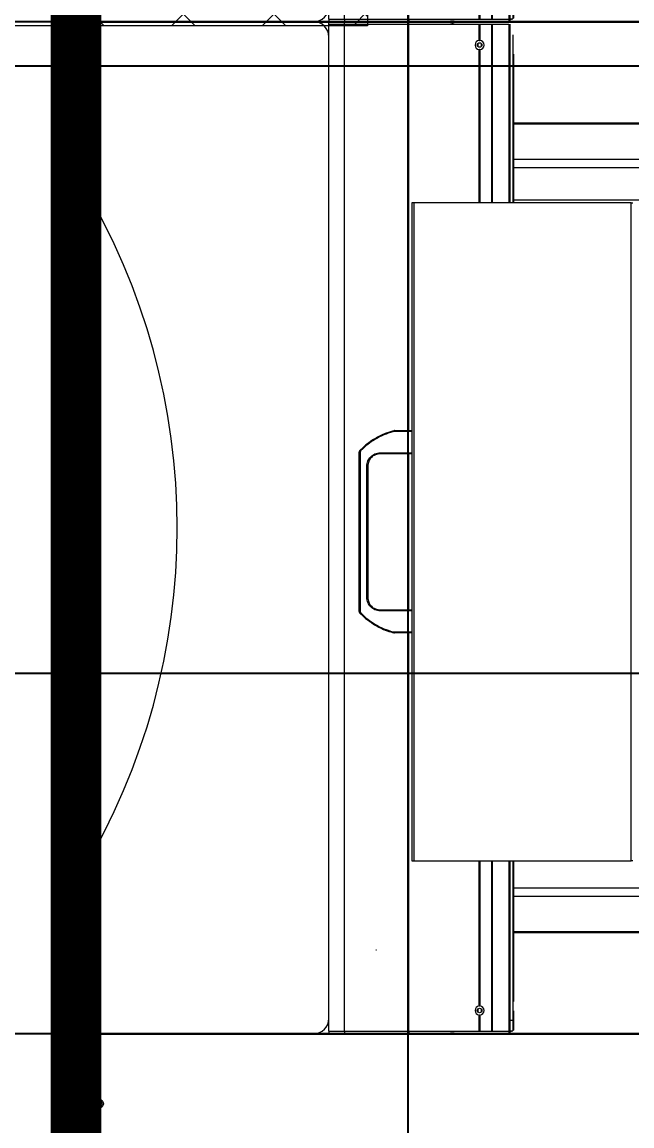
# Model space of a CAD drawing. Header units: centimetres. Extents: x 405564 to 502064, y 46284 to 60634.
# Drawn here: x 457321.6 to 457381.9, y 54157.8 to 54266.9 of the extents above; entities that cross this region are included whole.
import ezdxf
from ezdxf import colors
from ezdxf.entities.mleader import LeaderData, LeaderLine
from ezdxf.math import Vec2, Vec3
from ezdxf.xclip import XClip

# ---------------------------------------------------------------- set-up
doc = ezdxf.new("R2010")
doc.units = ezdxf.units.CM
doc.header["$XCLIPFRAME"] = 0
doc.linetypes.add('3+1_3b$0$DASHED', pattern=[0.25, 0.125, -0.125])
for name, color, linetype in [('---___EB_draft03_cihazlar', 8, 'Continuous'), ('0-KRCN-ASMATAVAN-130426', 8, 'Continuous'), ('AS_DUV', 8, 'Continuous'), ('AS_PYZ_BINA', 8, 'Continuous')]:
    doc.layers.add(name, color=color, linetype=linetype)
for name, color, linetype, lineweight in [('0-KRCN-AYDINLATMA-130426', 8, 'Continuous', 9), ('0-KRCN-MİMARİ-220526', 8, 'Continuous', 9), ('OL_Ic', 8, 'Continuous', 9)]:
    doc.layers.add(name, color=color, linetype=linetype, lineweight=lineweight)
doc.styles.add('Normal_ITL', font='swissi.ttf')
doc.styles.add('TAHOMA', font='tahoma.ttf')

# ---------------------------------------------------------------- blocks, each defined once
blk = doc.blocks.new('50W 60x60 cm  SIVA ALTI LED ARMATÜR')
at = {"layer": '0-KRCN-AYDINLATMA-130426'}
h = blk.add_hatch(dxfattribs=at)
h.set_pattern_fill('ANSI37', color=256, scale=0.2)
h.paths.add_polyline_path([(-2.6, 2.594), (2.6, 2.594), (2.6, -2.606), (-2.6, -2.606)])
for points in [[(-3, 2.994), (3, 2.994), (3, -3.007), (-3, -3.007)], [(-2.6, 2.594), (2.6, 2.594), (2.6, -2.606), (-2.6, -2.606)]]:
    blk.add_lwpolyline(points, close=True, dxfattribs=at)
at = {"layer": '0-KRCN-AYDINLATMA-130426', "insert": (-2.35, 2.344), "char_height": 1.5, "attachment_point": 1, "style": 'TAHOMA'}
blk.add_mtext_dynamic_manual_height_columns('{\\fTahoma|b0|i0|c162|p34;50W}', width=1.5, gutter_width=1.25, heights=[0], dxfattribs=at)
blk = doc.blocks.new('G$C27E741DA')
at = {"layer": '0-KRCN-AYDINLATMA-130426', "xscale": 10, "yscale": 10, "zscale": 10}
blk.add_blockref('50W 60x60 cm  SIVA ALTI LED ARMATÜR', (19265.66, 7158.56), dxfattribs=at)
blk = doc.blocks.new('BölgeselLehimlemeMakinesi')
at = {"layer": '---___EB_draft03_cihazlar', "linetype": 'Continuous', "lineweight": 18}
for p, q in [((274486.57, -40529.94), (274486.57, -40543.44)), ((274487.47, -40529.94), (274487.47, -40543.44)), ((274486.37, -40544.09), (274486.37, -40534.99)), ((274486.37, -40535.24), (274486.57, -40535.24)), ((274486.57, -40535.24), (274486.57, -40536.59)), ((274486.37, -40536.59), (274486.57, -40536.59)), ((274486.37, -40536.69), (274486.57, -40536.69)), ((274486.37, -40537.7), (274486.57, -40537.7)), ((274486.37, -40537.79), (274486.57, -40537.79)), ((274486.37, -40538.69), (274486.57, -40538.69)), ((274486.57, -40537.79), (274486.57, -40538.69)), ((274486.37, -40540.19), (274486.57, -40540.19)), ((274486.57, -40541.09), (274486.57, -40540.19)), ((274486.37, -40541.09), (274486.57, -40541.09)), ((274486.37, -40541.19), (274486.57, -40541.19)), ((274486.37, -40542.2), (274486.57, -40542.2)), ((274486.37, -40542.29), (274486.57, -40542.29)), ((274486.57, -40543.64), (274486.57, -40542.29)), ((274374.07, -40544.09), (274486.37, -40544.09)), ((274486.37, -40543.64), (274486.57, -40543.64)), ((274486.37, -40543.94), (274486.57, -40543.94)), ((274487.47, -40543.44), (274486.57, -40543.44)), ((274486.57, -40543.94), (274486.57, -40543.64)), ((274486.57, -40543.94), (274487.47, -40543.94)), ((274487.47, -40543.94), (274487.47, -40543.44))]:
    blk.add_line(p, q, dxfattribs=at)
at = {"layer": '---___EB_draft03_cihazlar'}
blk.add_line((274318.72, -40544.09), (274486.57, -40544.09), dxfattribs=at)
at = {"layer": '---___EB_draft03_cihazlar', "color": 1, "const_width": 5}
blk.add_lwpolyline([(274486.57, -40164.09), (274486.57, -40544.09)], dxfattribs=at)
at = {"layer": '---___EB_draft03_cihazlar', "color": 1, "linetype": '3+1_3b$0$DASHED', "ltscale": 150}
blk.add_lwpolyline([(274241.57, -40164.09), (274561.57, -40164.09), (274561.57, -40544.09), (274241.57, -40544.09), (274241.57, -40164.09)], dxfattribs=at)
at = {"layer": '---___EB_draft03_cihazlar', "color": 1}
blk.add_lwpolyline([(274316.57, -40164.09), (274486.57, -40164.09), (274486.57, -40544.09), (274316.57, -40544.09), (274316.57, -40164.09)], dxfattribs=at)
at = {"layer": '---___EB_draft03_cihazlar', "linetype": 'Continuous', "lineweight": 18, "flags": 128}
blk.add_lwpolyline([(274487.64, -40535.97), (274487.69, -40535.96), (274487.74, -40535.96)], dxfattribs=at)
at = {"layer": '---___EB_draft03_cihazlar', "linetype": 'Continuous', "lineweight": 18}
for radius in [0.448, 0.298]:
    blk.add_circle((274484.32, -40537.19), radius, dxfattribs=at)
for centre, start, end in [((274487.72, -40536.21), 130.4148, 180), ((274487.72, -40539.17), 180, 232.4393)]:
    blk.add_arc(centre, 0.25, start, end, dxfattribs=at)
for points, knots in [([(274487.72, -40536.82), (274487.71, -40536.82), (274487.69, -40536.82), (274487.65, -40536.81), (274487.59, -40536.79), (274487.53, -40536.73), (274487.48, -40536.64), (274487.47, -40536.52), (274487.47, -40536.39), (274487.47, -40536.27), (274487.48, -40536.16), (274487.51, -40536.08), (274487.55, -40536.02), (274487.6, -40535.99), (274487.65, -40535.97), (274487.69, -40535.96), (274487.71, -40535.96), (274487.72, -40535.96)], [0, 0, 0, 0, 0.012127, 0.037648, 0.071045, 0.125807, 0.236787, 0.367913, 0.499865, 0.629343, 0.759133, 0.823969, 0.890388, 0.936262, 0.965728, 0.989562, 1, 1, 1, 1]), ([(274487.72, -40538.56), (274487.71, -40538.56), (274487.68, -40538.55), (274487.63, -40538.53), (274487.58, -40538.47), (274487.53, -40538.37), (274487.49, -40538.22), (274487.47, -40537.99), (274487.47, -40537.73), (274487.47, -40537.44), (274487.48, -40537.23), (274487.51, -40537.07), (274487.55, -40536.96), (274487.6, -40536.88), (274487.65, -40536.84), (274487.69, -40536.83), (274487.71, -40536.82), (274487.72, -40536.82)], [0, 0, 0, 0, 0.020965, 0.043244, 0.079618, 0.141435, 0.225377, 0.309752, 0.499938, 0.629677, 0.759166, 0.82499, 0.890415, 0.936278, 0.965737, 0.989565, 1, 1, 1, 1]), ([(274487.72, -40539.42), (274487.71, -40539.42), (274487.69, -40539.42), (274487.65, -40539.41), (274487.59, -40539.39), (274487.53, -40539.33), (274487.49, -40539.24), (274487.47, -40539.12), (274487.47, -40538.99), (274487.47, -40538.86), (274487.48, -40538.76), (274487.51, -40538.68), (274487.55, -40538.62), (274487.6, -40538.58), (274487.65, -40538.56), (274487.69, -40538.56), (274487.71, -40538.56), (274487.72, -40538.56)], [0, 0, 0, 0, 0.012126, 0.037645, 0.071039, 0.125795, 0.236765, 0.368171, 0.499853, 0.629614, 0.759124, 0.824958, 0.8904, 0.936267, 0.965731, 0.989563, 1, 1, 1, 1])]:
    blk.add_open_spline(points, degree=3, knots=knots, dxfattribs=at)
blk = doc.blocks.new('THTWorkStation1M')
at = {"layer": '---___EB_draft03_cihazlar', "linetype": 'Continuous', "lineweight": 15}
for p, q in [((273951.76, -40095.62), (273951.76, -40093.72)), ((273951.81, -40093.72), (273951.76, -40093.72)), ((273951.81, -40094.67), (273951.81, -40093.67)), ((273952.1, -40093.67), (273951.81, -40093.67)), ((273952.1, -40093.62), (273951.95, -40093.62)), ((273951.95, -40093.62), (273951.95, -40093.67)), ((273952.1, -40093.62), (273952.1, -40093.42)), ((273952.2, -40093.42), (273952.1, -40093.42)), ((273952.1, -40093.42), (273952.1, -40093.62)), ((273952.1, -40093.42), (273952.1, -40093.42)), ((273952.1, -40093.42), (273952.1, -40093.62)), ((273952.1, -40093.42), (273952.1, -40093.42)), ((273952.1, -40110.47), (273952.1, -40093.62)), ((273952.16, -40093.62), (273952.1, -40093.62)), ((273952.2, -40093.62), (273952.16, -40093.62)), ((273952.2, -40093.62), (273952.2, -40093.42)), ((273957.59, -40093.42), (273952.2, -40093.42)), ((273962.09, -40093.62), (273952.2, -40093.62)), ((273952.2, -40110.47), (273952.2, -40093.62)), ((273953.85, -40110.47), (273953.85, -40093.62)), ((273953.9, -40093.62), (273953.9, -40110.47)), ((273955.06, -40093.62), (273955.06, -40095.22)), ((273955.1, -40093.62), (273955.1, -40095.25)), ((273955.14, -40093.62), (273955.14, -40095.22)), ((273958.01, -40093.42), (273957.59, -40093.42)), ((273962.09, -40093.42), (273958.01, -40093.42)), ((273962.09, -40093.62), (273962.09, -40093.42)), ((273968.47, -40093.42), (273962.09, -40093.42)), ((273968.47, -40093.62), (273962.09, -40093.62)), ((273962.09, -40093.62), (273962.09, -40132.97)), ((273968.47, -40093.62), (273968.47, -40093.42)), ((273970, -40093.42), (273968.47, -40093.42)), ((273970, -40093.62), (273968.47, -40093.62)), ((273968.47, -40093.62), (273968.47, -40193.12)), ((273970, -40093.62), (273970, -40093.42)), ((273970, -40093.62), (273970, -40193.12)), ((273971.5, -40093.37), (273993.5, -40093.37)), ((273951.81, -40110.47), (273951.81, -40094.67)), ((273951.81, -40094.67), (273952.1, -40094.67)), ((273995, -40094.87), (273995, -40107.24)), ((273954.89, -40095.75), (273954.89, -40095.59)), ((273954.94, -40095.83), (273954.94, -40095.51)), ((273955.1, -40095.25), (273955.06, -40095.22)), ((273955.14, -40095.22), (273955.1, -40095.25)), ((273955.26, -40095.83), (273955.26, -40095.51)), ((273955.31, -40095.75), (273955.31, -40095.59)), ((273951.73, -40096.57), (273951.73, -40110.47)), ((273951.78, -40096.57), (273951.78, -40110.47)), ((273955.06, -40096.12), (273955.1, -40096.08)), ((273955.06, -40096.12), (273955.06, -40110.47)), ((273955.1, -40096.08), (273955.14, -40096.12)), ((273955.1, -40096.08), (273955.1, -40110.47)), ((273955.14, -40096.12), (273955.14, -40110.47)), ((273965.3, -40101.62), (273965.35, -40101.62)), ((273951.73, -40103.37), (273906.47, -40103.37)), ((273951.73, -40103.47), (273906.47, -40103.47)), ((273951.73, -40106.96), (273906.47, -40106.96)), ((273951.73, -40107.78), (273906.47, -40107.78)), ((273939.96, -40110.47), (273940.11, -40110.47)), ((273940.11, -40110.47), (273940.11, -40175.47)), ((273961.61, -40110.47), (273940.11, -40110.47)), ((273961.61, -40175.47), (273961.61, -40110.47)), ((273961.81, -40110.47), (273961.61, -40110.47)), ((273961.81, -40175.47), (273961.81, -40110.47)), ((273961.81, -40132.97), (273963.5, -40132.97)), ((273963.5, -40132.97), (273963.53, -40132.97)), ((273963.53, -40132.99), (273963.71, -40133.02)), ((273963.71, -40133.02), (273963.53, -40133)), ((273963.5, -40133.07), (273961.81, -40133.07)), ((273963.69, -40133.09), (273963.5, -40133.07)), ((273961.81, -40135.17), (273964.95, -40135.17)), ((273966.76, -40134.76), (273966.76, -40134.76)), ((273966.91, -40150.85), (273966.91, -40135.09)), ((273966.99, -40135.09), (273967, -40135.09)), ((273967.01, -40135.09), (273967, -40135.08)), ((273967.01, -40135.09), (273967.01, -40150.85)), ((273967.01, -40135.09), (273967.01, -40135.09)), ((273964.95, -40135.27), (273961.81, -40135.27)), ((273962.09, -40135.27), (273962.09, -40150.67)), ((273966.15, -40149.47), (273966.15, -40136.47)), ((273966.25, -40136.47), (273966.25, -40149.47)), ((273961.81, -40150.67), (273964.95, -40150.67)), ((273964.95, -40150.77), (273961.81, -40150.77)), ((273966.76, -40151.17), (273966.76, -40151.17)), ((273967, -40150.85), (273966.99, -40150.85)), ((273967, -40150.85), (273967.01, -40150.85)), ((273961.81, -40152.87), (273963.5, -40152.87)), ((273963.5, -40152.97), (273961.81, -40152.97)), ((273962.09, -40152.97), (273962.09, -40193.12)), ((273963.5, -40152.87), (273963.69, -40152.84)), ((273963.53, -40152.97), (273963.5, -40152.97)), ((273963.71, -40152.91), (273963.53, -40152.94)), ((273963.57, -40152.93), (273963.71, -40152.91)), ((273940.11, -40175.47), (273939.96, -40175.47)), ((273940.11, -40175.47), (273961.61, -40175.47)), ((273951.73, -40175.47), (273951.73, -40190.17)), ((273951.78, -40175.47), (273951.78, -40190.17)), ((273951.81, -40192.07), (273951.81, -40175.47)), ((273952.1, -40193.12), (273952.1, -40175.47)), ((273952.2, -40193.12), (273952.2, -40175.47)), ((273953.85, -40193.12), (273953.85, -40175.47)), ((273953.9, -40175.47), (273953.9, -40193.12)), ((273955.06, -40175.47), (273955.06, -40190.62)), ((273955.1, -40175.47), (273955.1, -40190.65)), ((273955.14, -40175.47), (273955.14, -40190.62)), ((273961.61, -40175.47), (273961.81, -40175.47)), ((273951.73, -40175.78), (273929.35, -40175.78)), ((273951.73, -40178.96), (273906.47, -40178.96)), ((273951.73, -40179.78), (273906.47, -40179.78)), ((273995, -40179.49), (273995, -40191.87)), ((273951.73, -40183.27), (273906.47, -40183.27)), ((273951.73, -40183.37), (273906.47, -40183.37)), ((273955.1, -40190.65), (273955.06, -40190.62)), ((273955.14, -40190.62), (273955.1, -40190.65)), ((273954.89, -40191.15), (273954.89, -40190.99)), ((273954.94, -40191.23), (273954.94, -40190.91)), ((273955.06, -40191.52), (273955.1, -40191.48)), ((273955.06, -40191.52), (273955.06, -40193.12)), ((273955.1, -40191.48), (273955.14, -40191.52)), ((273955.1, -40191.48), (273955.1, -40193.12)), ((273955.14, -40191.52), (273955.14, -40193.12)), ((273955.26, -40191.23), (273955.26, -40190.91)), ((273955.31, -40191.15), (273955.31, -40190.99)), ((273962.09, -40193.12), (273952.2, -40193.12)), ((273953.85, -40193.12), (273952.2, -40193.12)), ((273957.59, -40193.32), (273952.2, -40193.32)), ((273955.06, -40193.12), (273953.9, -40193.12)), ((273962.09, -40193.12), (273955.14, -40193.12)), ((273958.01, -40193.32), (273957.59, -40193.32)), ((273962.09, -40193.32), (273958.01, -40193.32)), ((273962.09, -40193.12), (273962.09, -40193.32)), ((273968.47, -40193.12), (273962.09, -40193.12)), ((273968.47, -40193.32), (273962.09, -40193.32)), ((273968.47, -40193.12), (273968.47, -40193.32)), ((273970, -40193.12), (273968.47, -40193.12)), ((273970, -40193.32), (273968.47, -40193.32)), ((273970, -40193.12), (273970, -40193.32))]:
    blk.add_line(p, q, dxfattribs=at)
at = {"layer": '---___EB_draft03_cihazlar', "color": 1, "const_width": 5}
blk.add_lwpolyline([(273995, -40093.37), (273995, -40193.37)], dxfattribs=at)
at = {"layer": '---___EB_draft03_cihazlar', "color": 1, "linetype": '3+1_3b$0$DASHED', "ltscale": 150}
blk.add_lwpolyline([(273800, -40093.37), (274070, -40093.37), (274070, -40193.37), (273800, -40193.37), (273800, -40093.37)], dxfattribs=at)
at = {"layer": '---___EB_draft03_cihazlar', "color": 1}
blk.add_lwpolyline([(273875, -40093.37), (273995, -40093.37), (273995, -40193.37), (273875, -40193.37), (273875, -40093.37)], dxfattribs=at)
at = {"layer": '---___EB_draft03_cihazlar', "linetype": 'Continuous', "lineweight": 15, "flags": 128}
blk.add_lwpolyline([(273963.56, -40132.97), (273963.54, -40132.97), (273963.53, -40132.97)], dxfattribs=at)
at = {"layer": '---___EB_draft03_cihazlar', "linetype": 'Continuous', "lineweight": 15}
for centre in [(273955.1, -40095.67), (273955.1, -40191.07)]:
    blk.add_circle(centre, 0.225, dxfattribs=at)
for centre, radius, start, end in [((273971.5, -40094.87), 1.5, 90, 180), ((273993.5, -40094.87), 1.5, 0, 90), ((273955.1, -40095.67), 0.45, 94.5062, 265.4938), ((273955.1, -40095.67), 0.45, 274.5062, 85.4938), ((273991, -40107.24), 4, 329.0539, 0), ((274051.25, -40143.37), 66.25, 149.0539, 210.9461), ((273963.53, -40133.05), 0.08, 43.5272, 58.2262), ((273991, -40179.49), 4, 0, 30.9461), ((273955.1, -40191.07), 0.45, 94.5062, 265.4938), ((273955.1, -40191.07), 0.45, 274.5062, 85.4938), ((273971.5, -40191.87), 1.5, 180, 270), ((273993.5, -40191.87), 1.5, 270, 0)]:
    blk.add_arc(centre, radius, start, end, dxfattribs=at)
for points, knots in [([(273958.01, -40093.42), (273957.98, -40093.43), (273957.91, -40093.46), (273957.79, -40093.48), (273957.68, -40093.45), (273957.62, -40093.43), (273957.59, -40093.42)], [0, 0, 0, 0, 0.180503, 0.539526, 0.833196, 1, 1, 1, 1]), ([(273961.81, -40133.07), (273961.81, -40133.07), (273961.81, -40133.06), (273961.81, -40133.06), (273961.81, -40133.04), (273961.81, -40133.02), (273961.81, -40132.98), (273961.81, -40132.97), (273961.81, -40132.97), (273961.81, -40132.97)], [0, 0, 0, 0, 0.0036298, 0.0081018, 0.0158383, 0.0407127, 0.1565539, 0.6164515, 1, 1, 1, 1]), ([(273963.5, -40132.97), (273963.5, -40132.97), (273963.5, -40132.97), (273963.5, -40132.98), (273963.5, -40133), (273963.5, -40133.02), (273963.5, -40133.03), (273963.5, -40133.05), (273963.5, -40133.05), (273963.5, -40133.06), (273963.5, -40133.06), (273963.5, -40133.07)], [0, 0, 0, 0, 0.371365, 0.655736, 0.818348, 0.927852, 0.976328, 0.984141, 0.990447, 0.995553, 1, 1, 1, 1]), ([(273963.53, -40132.97), (273963.53, -40132.97), (273963.53, -40132.97), (273963.53, -40132.97), (273963.53, -40132.99), (273963.53, -40132.99)], [0, 0, 0, 0, 0.054151, 0.500141, 1, 1, 1, 1]), ([(273963.58, -40132.99), (273963.58, -40132.99), (273963.56, -40132.97), (273963.54, -40132.97), (273963.53, -40132.97)], [0, 0, 0, 0, 0.478983, 1, 1, 1, 1]), ([(273963.71, -40133.02), (273963.7, -40133.03), (273963.7, -40133.04), (273963.7, -40133.06), (273963.69, -40133.08), (273963.69, -40133.09), (273963.69, -40133.09), (273963.69, -40133.09), (273963.69, -40133.09)], [0, 0, 0, 0, 0.719097, 0.906692, 0.961748, 0.982032, 0.991146, 1, 1, 1, 1]), ([(273966.76, -40134.76), (273966.66, -40134.67), (273966.45, -40134.47), (273966.08, -40134.17), (273965.61, -40133.85), (273965.06, -40133.54), (273964.41, -40133.24), (273963.94, -40133.09), (273963.69, -40133.02)], [0, 0, 0, 0, 0.108565, 0.244897, 0.402206, 0.580488, 0.779769, 1, 1, 1, 1]), ([(273963.71, -40133.02), (273963.99, -40133.11), (273964.55, -40133.29), (273965.35, -40133.69), (273966.1, -40134.17), (273966.54, -40134.56), (273966.76, -40134.76)], [0, 0, 0, 0, 0.250011, 0.500001, 0.750017, 1, 1, 1, 1]), ([(273966.85, -40134.95), (273966.62, -40134.74), (273966.17, -40134.31), (273965.4, -40133.8), (273964.57, -40133.37), (273963.98, -40133.19), (273963.69, -40133.09)], [0, 0, 0, 0, 0.249991, 0.500001, 0.750008, 1, 1, 1, 1]), ([(273964.95, -40135.27), (273964.95, -40135.27), (273964.95, -40135.27), (273964.95, -40135.25), (273964.95, -40135.24), (273964.95, -40135.22), (273964.95, -40135.2), (273964.95, -40135.19), (273964.95, -40135.18), (273964.95, -40135.17), (273964.95, -40135.17), (273964.95, -40135.17)], [0, 0, 0, 0, 0.371365, 0.655736, 0.818348, 0.927853, 0.976328, 0.984142, 0.990447, 0.995553, 1, 1, 1, 1]), ([(273964.95, -40135.17), (273965.03, -40135.17), (273965.2, -40135.18), (273965.45, -40135.26), (273965.67, -40135.38), (273965.87, -40135.54), (273966.03, -40135.74), (273966.15, -40135.97), (273966.23, -40136.21), (273966.24, -40136.38), (273966.25, -40136.47)], [0, 0, 0, 0, 0.12504, 0.250179, 0.375231, 0.500002, 0.624769, 0.749823, 0.874961, 1, 1, 1, 1]), ([(273966.76, -40134.76), (273966.79, -40134.78), (273966.83, -40134.83), (273966.88, -40134.87), (273966.9, -40134.89)], [0, 0, 0, 0, 0.476957, 1, 1, 1, 1]), ([(273966.9, -40134.89), (273966.88, -40134.87), (273966.83, -40134.83), (273966.78, -40134.78), (273966.76, -40134.76)], [0, 0, 0, 0, 0.505915, 1, 1, 1, 1]), ([(273966.9, -40134.89), (273966.9, -40134.9), (273966.89, -40134.91), (273966.87, -40134.93), (273966.86, -40134.94), (273966.85, -40134.94), (273966.85, -40134.95), (273966.85, -40134.95), (273966.85, -40134.95)], [0, 0, 0, 0, 0.7218978, 0.9092396, 0.9633993, 0.9829489, 0.9916158, 1, 1, 1, 1]), ([(273966.91, -40135.09), (273966.9, -40135.06), (273966.9, -40135.01), (273966.86, -40134.97), (273966.85, -40134.95)], [0, 0, 0, 0, 0.499998, 1, 1, 1, 1]), ([(273966.9, -40134.89), (273966.92, -40134.92), (273966.96, -40134.96), (273966.98, -40135.03), (273966.99, -40135.07), (273966.99, -40135.08), (273966.99, -40135.09), (273966.99, -40135.09)], [0, 0, 0, 0, 0.294622, 0.572903, 0.80582, 0.906069, 1, 1, 1, 1]), ([(273966.98, -40135.03), (273966.98, -40135.03), (273966.98, -40135.03), (273966.98, -40135.03), (273966.98, -40135.01), (273966.97, -40134.98), (273966.94, -40134.94), (273966.92, -40134.91), (273966.9, -40134.9)], [0, 0, 0, 0, 0.041675, 0.166996, 0.309744, 0.462544, 0.760475, 1, 1, 1, 1]), ([(273966.91, -40135.09), (273966.91, -40135.09), (273966.91, -40135.09), (273966.91, -40135.09), (273966.92, -40135.09), (273966.94, -40135.09), (273966.97, -40135.09), (273967, -40135.09), (273967.01, -40135.09), (273967.01, -40135.09)], [0, 0, 0, 0, 0.0022006, 0.0044728, 0.0095815, 0.0236499, 0.0721351, 0.2587123, 1, 1, 1, 1]), ([(273967.01, -40135.09), (273967, -40135.08), (273967, -40135.05), (273966.99, -40135.03), (273966.98, -40135.01), (273966.97, -40135.01)], [0, 0, 0, 0, 0.383165, 0.796035, 1, 1, 1, 1]), ([(273966.99, -40135.09), (273966.99, -40135.07), (273966.99, -40135.05), (273966.98, -40135.04), (273966.98, -40135.04)], [0, 0, 0, 0, 0.853062, 1, 1, 1, 1]), ([(273966.15, -40136.47), (273966.14, -40136.39), (273966.13, -40136.23), (273966.06, -40136), (273965.95, -40135.8), (273965.8, -40135.61), (273965.62, -40135.46), (273965.41, -40135.35), (273965.18, -40135.28), (273965.02, -40135.27), (273964.95, -40135.27)], [0, 0, 0, 0, 0.125, 0.249999, 0.374998, 0.499999, 0.624998, 0.749995, 0.874997, 1, 1, 1, 1]), ([(273966.15, -40136.47), (273966.15, -40136.47), (273966.15, -40136.47), (273966.16, -40136.47), (273966.18, -40136.47), (273966.19, -40136.47), (273966.21, -40136.47), (273966.23, -40136.47), (273966.23, -40136.47), (273966.24, -40136.47), (273966.24, -40136.47), (273966.25, -40136.47)], [0, 0, 0, 0, 0.371366, 0.655736, 0.818348, 0.927853, 0.976328, 0.984142, 0.990446, 0.995554, 1, 1, 1, 1]), ([(273966.25, -40149.47), (273966.24, -40149.55), (273966.23, -40149.72), (273966.15, -40149.97), (273966.03, -40150.19), (273965.87, -40150.39), (273965.67, -40150.55), (273965.45, -40150.67), (273965.2, -40150.75), (273965.03, -40150.76), (273964.95, -40150.77)], [0, 0, 0, 0, 0.125039, 0.250177, 0.375231, 0.499998, 0.624769, 0.749821, 0.87496, 1, 1, 1, 1]), ([(273964.95, -40150.67), (273965.02, -40150.66), (273965.18, -40150.65), (273965.41, -40150.58), (273965.62, -40150.47), (273965.8, -40150.32), (273965.95, -40150.14), (273966.06, -40149.93), (273966.13, -40149.7), (273966.14, -40149.55), (273966.15, -40149.47)], [0, 0, 0, 0, 0.1250033, 0.2500046, 0.3750022, 0.5000012, 0.6250016, 0.7500006, 0.8749998, 1, 1, 1, 1]), ([(273966.15, -40149.47), (273966.15, -40149.47), (273966.15, -40149.47), (273966.16, -40149.47), (273966.18, -40149.47), (273966.19, -40149.47), (273966.21, -40149.47), (273966.23, -40149.47), (273966.23, -40149.47), (273966.24, -40149.47), (273966.24, -40149.47), (273966.25, -40149.47)], [0, 0, 0, 0, 0.371366, 0.655736, 0.818348, 0.927853, 0.976328, 0.984142, 0.990446, 0.995554, 1, 1, 1, 1]), ([(273961.81, -40150.77), (273961.81, -40150.77), (273961.81, -40150.76), (273961.81, -40150.76), (273961.81, -40150.74), (273961.81, -40150.72), (273961.81, -40150.68), (273961.81, -40150.67), (273961.81, -40150.67), (273961.81, -40150.67)], [0, 0, 0, 0, 0.0036298, 0.0081023, 0.0158384, 0.0407128, 0.156554, 0.6164515, 1, 1, 1, 1]), ([(273963.69, -40152.84), (273963.98, -40152.75), (273964.57, -40152.56), (273965.4, -40152.14), (273966.17, -40151.62), (273966.62, -40151.2), (273966.85, -40150.99)], [0, 0, 0, 0, 0.249992, 0.499999, 0.750009, 1, 1, 1, 1]), ([(273966.76, -40151.17), (273966.54, -40151.37), (273966.1, -40151.77), (273965.35, -40152.25), (273964.55, -40152.65), (273963.99, -40152.82), (273963.71, -40152.91)], [0, 0, 0, 0, 0.249985, 0.499999, 0.749985, 1, 1, 1, 1]), ([(273963.71, -40152.91), (273963.84, -40152.87), (273964.12, -40152.79), (273964.58, -40152.62), (273965.08, -40152.38), (273965.63, -40152.07), (273966.21, -40151.67), (273966.57, -40151.34), (273966.76, -40151.17)], [0, 0, 0, 0, 0.115378, 0.251767, 0.409095, 0.587355, 0.786555, 1, 1, 1, 1]), ([(273964.95, -40150.67), (273964.95, -40150.67), (273964.95, -40150.67), (273964.95, -40150.68), (273964.95, -40150.7), (273964.95, -40150.72), (273964.95, -40150.73), (273964.95, -40150.75), (273964.95, -40150.75), (273964.95, -40150.76), (273964.95, -40150.76), (273964.95, -40150.77)], [0, 0, 0, 0, 0.371365, 0.655736, 0.818348, 0.927852, 0.976328, 0.984141, 0.990447, 0.995553, 1, 1, 1, 1]), ([(273966.9, -40151.04), (273966.88, -40151.06), (273966.83, -40151.11), (273966.79, -40151.15), (273966.76, -40151.17)], [0, 0, 0, 0, 0.523463, 1, 1, 1, 1]), ([(273966.76, -40151.17), (273966.78, -40151.15), (273966.83, -40151.11), (273966.88, -40151.06), (273966.9, -40151.04)], [0, 0, 0, 0, 0.494024, 1, 1, 1, 1]), ([(273966.85, -40150.99), (273966.86, -40150.97), (273966.9, -40150.92), (273966.9, -40150.87), (273966.91, -40150.85)], [0, 0, 0, 0, 0.5000033, 1, 1, 1, 1]), ([(273966.85, -40150.99), (273966.85, -40150.99), (273966.85, -40150.99), (273966.85, -40150.99), (273966.86, -40151), (273966.87, -40151.01), (273966.89, -40151.03), (273966.9, -40151.03), (273966.9, -40151.04)], [0, 0, 0, 0, 0.008384, 0.017052, 0.0366, 0.09076, 0.278102, 1, 1, 1, 1]), ([(273966.98, -40150.9), (273966.97, -40150.93), (273966.96, -40150.97), (273966.92, -40151.02), (273966.9, -40151.04)], [0, 0, 0, 0, 0.479926, 1, 1, 1, 1]), ([(273966.9, -40151.04), (273966.92, -40151.02), (273966.94, -40150.99), (273966.96, -40150.95), (273966.98, -40150.92), (273966.98, -40150.91), (273966.98, -40150.9), (273966.98, -40150.9), (273966.98, -40150.9)], [0, 0, 0, 0, 0.235366, 0.527089, 0.677547, 0.819275, 0.9447, 1, 1, 1, 1]), ([(273967.01, -40150.85), (273967.01, -40150.85), (273967, -40150.85), (273966.97, -40150.85), (273966.94, -40150.85), (273966.92, -40150.85), (273966.91, -40150.85), (273966.91, -40150.85), (273966.91, -40150.85), (273966.91, -40150.85)], [0, 0, 0, 0, 0.7412877, 0.9278649, 0.9763501, 0.9904185, 0.9955272, 0.9977994, 1, 1, 1, 1]), ([(273966.97, -40150.93), (273966.98, -40150.92), (273966.99, -40150.91), (273967, -40150.88), (273967, -40150.86), (273967.01, -40150.85)], [0, 0, 0, 0, 0.187122, 0.603244, 1, 1, 1, 1]), ([(273967.01, -40150.85), (273967.01, -40150.85), (273967.01, -40150.85), (273967.01, -40150.85), (273967.01, -40150.85)], [0, 0, 0, 0, 0.500003, 1, 1, 1, 1]), ([(273963.5, -40152.97), (273963.5, -40152.97), (273963.5, -40152.97), (273963.5, -40152.95), (273963.5, -40152.94), (273963.5, -40152.92), (273963.5, -40152.9), (273963.5, -40152.89), (273963.5, -40152.88), (273963.5, -40152.87), (273963.5, -40152.87), (273963.5, -40152.87)], [0, 0, 0, 0, 0.3713655, 0.6557363, 0.818348, 0.9278528, 0.9763278, 0.9841418, 0.9904478, 0.9955528, 1, 1, 1, 1]), ([(273963.53, -40152.94), (273963.53, -40152.94), (273963.54, -40152.94), (273963.56, -40152.93), (273963.58, -40152.92), (273963.6, -40152.9), (273963.6, -40152.88), (273963.61, -40152.87)], [0, 0, 0, 0, 0.103631, 0.294556, 0.555939, 0.793056, 1, 1, 1, 1]), ([(273963.53, -40152.94), (273963.53, -40152.95), (273963.53, -40152.96), (273963.53, -40152.97), (273963.53, -40152.97), (273963.53, -40152.97), (273963.53, -40152.97)], [0, 0, 0, 0, 0.499858, 0.84448, 0.945855, 1, 1, 1, 1]), ([(273963.53, -40152.97), (273963.54, -40152.97), (273963.56, -40152.96), (273963.57, -40152.95), (273963.58, -40152.94)], [0, 0, 0, 0, 0.4967979, 1, 1, 1, 1]), ([(273963.71, -40152.91), (273963.7, -40152.91), (273963.7, -40152.9), (273963.7, -40152.87), (273963.69, -40152.86), (273963.69, -40152.85), (273963.69, -40152.84), (273963.69, -40152.84), (273963.69, -40152.84)], [0, 0, 0, 0, 0.719098, 0.906693, 0.96175, 0.982032, 0.991146, 1, 1, 1, 1]), ([(273958.01, -40193.32), (273957.98, -40193.31), (273957.91, -40193.28), (273957.79, -40193.26), (273957.68, -40193.28), (273957.62, -40193.31), (273957.59, -40193.32)], [0, 0, 0, 0, 0.180479, 0.539528, 0.833171, 1, 1, 1, 1])]:
    blk.add_open_spline(points, degree=3, knots=knots, dxfattribs=at)
blk = doc.blocks.new('A$Ca63a641c')
at = {"layer": 'AS_PYZ_BINA'}
ml = blk.add_multileader_mtext('Standard', dxfattribs=at)
ml.set_content('EST boyalı panel çit ve panel çit kapı (AS 51.101)', color=256, style='Normal_ITL')
ml.set_leader_properties()
ml.build(insert=Vec2(0, 0))
ml.multileader.update_dxf_attribs({"dogleg_length": 0.379, "arrow_head_size": 17.04, "scale": 75})
ctx = ml.context
ctx.base_point, ctx.scale, ctx.char_height, ctx.arrow_head_size, ctx.landing_gap_size, ctx.plane_origin = Vec3(140.51, 464.3), 75, 20, 17.04, 14.2, Vec3(92.51, 620.11)
notes = []
notes.append((ctx, [(0, (1, 1, 0), (112.11, 464.3), (1, 0), 28.4, [(0, [(68.5, 410)], 0, [])])]))
ctx.mtext.insert, ctx.mtext.width, ctx.mtext.flow_direction = Vec3(154.71, 477.51), 604.5634, 5
for ctx, leaders in notes:
    for number, flags, end, landing, length, lines in leaders:
        leader = LeaderData()
        leader.index, (leader.has_last_leader_line, leader.has_dogleg_vector, leader.attachment_direction) = number, flags
        leader.last_leader_point, leader.dogleg_vector, leader.dogleg_length = Vec3(end), Vec3(landing), length
        for number, points, colour, breaks in lines:
            line = LeaderLine()
            line.index, line.vertices, line.color, line.breaks = number, Vec3.list(points), colors.encode_raw_color(colour), breaks
            leader.lines.append(line)
        ctx.leaders.append(leader)
blk = doc.blocks.new('A$C85dec720')
at = {"layer": 'OL_Ic'}
blk.add_blockref('A$Ca63a641c', (5315.08, 5344.25, 28.4), dxfattribs=at)
blk = doc.blocks.new('A$C6A10300A')
at = {"layer": '---___EB_draft03_cihazlar', "rotation": 180}
for name, p in [('THTWorkStation1M', (293257.84, -46460.47)), ('THTWorkStation1M', (293257.84, -46560.47)), ('BölgeselLehimlemeMakinesi', (293749.41, -47011.2))]:
    blk.add_blockref(name, p, dxfattribs=at)
at = {"layer": 'AS_DUV'}
ref = blk.add_blockref('A$C85dec720', (28900.96, -17748.98), dxfattribs=dict(at, rotation=105.0255580063709))
XClip(ref).set_block_clipping_path([(6220.3367769278, 6783.7313721173), (4126.4071464743, -1017.0000000052), (7354.8298234051, -1883.5969356479), (9448.7594538586, 5917.1344364745)])

msp = doc.modelspace()

# ---------------------------------------------------------------- linework, layer by layer
at = {"layer": '0-KRCN-ASMATAVAN-130426'}
for p, q in [((457359.75, 53542.56), (457359.75, 54322.56)), ((456759.75, 54262.56), (457539.75, 54262.56)), ((456759.75, 54202.56), (457539.75, 54202.56))]:
    msp.add_line(p, q, dxfattribs=at)

# ---------------------------------------------------------------- block references
at = {"layer": '0-KRCN-AYDINLATMA-130426'}
msp.add_blockref('G$C27E741DA', (438064.07, 47134.02), dxfattribs=at)

# ---------------------------------------------------------------- next in the draw order: block references
at = {"layer": '0-KRCN-MİMARİ-220526'}
msp.add_blockref('A$C6A10300A', (438064.07, 60634.02), dxfattribs=at)

doc.saveas('drawing.dxf')
